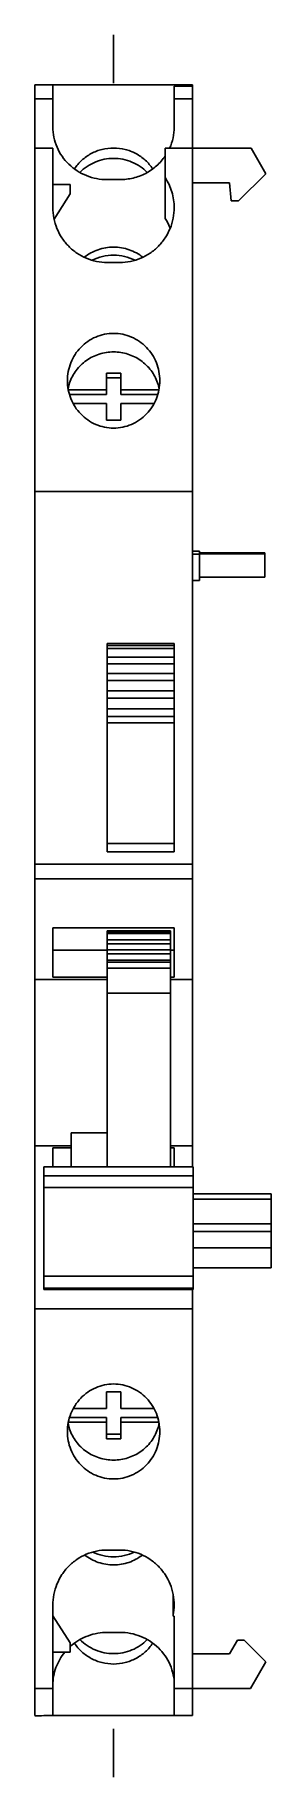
# Model space of a CAD drawing. Header units: millimetres. Extents: x 34.4 to 47.4, y 8.1 to 104.
import ezdxf

# ---------------------------------------------------------------- set-up
doc = ezdxf.new("R2010")
doc.units = ezdxf.units.MM
doc.header["$LTSCALE"] = 7.351248
doc.layers.get('0').update_dxf_attribs({"linetype": 'CONTINUOUS'})
doc.layers.add('INTFCLR_74', color=7, linetype='CONTINUOUS')

msp = doc.modelspace()

# ---------------------------------------------------------------- linework, layer by layer
at = {"color": 7, "linetype": 'Continuous'}
for p, q in [((34.38, 11.462), (34.38, 101.262)), ((34.38, 101.262), (43.08, 101.262)), ((35.38, 98.936), (35.38, 101.262)), ((42.08, 98.936), (42.08, 101.189)), ((42.08, 101.189), (43.08, 101.189)), ((43.08, 41.676), (43.08, 101.262)), ((35.38, 100.49), (34.38, 100.49)), ((43.08, 100.49), (42.08, 100.49)), ((34.38, 97.762), (35.38, 97.762)), ((35.38, 94.495), (35.38, 97.762)), ((41.58, 93.901), (41.58, 97.762)), ((41.58, 97.762), (46.32, 97.762)), ((46.32, 97.762), (47.128, 96.363)), ((38.38, 96.038), (39.08, 96.038)), ((47.128, 96.363), (45.628, 94.862)), ((35.38, 95.762), (36.33, 95.762)), ((36.33, 95.262), (35.447, 93.868)), ((36.33, 95.762), (36.33, 95.262)), ((45.13, 95.862), (43.08, 95.862)), ((45.218, 94.862), (45.13, 95.862)), ((45.628, 94.862), (45.218, 94.862)), ((38.38, 91.474), (39.074, 91.474)), ((38.33, 84.206), (38.33, 85.382)), ((38.33, 85.382), (39.13, 85.382)), ((39.13, 84.206), (39.13, 85.382)), ((36.231, 84.465), (38.33, 84.465)), ((39.13, 85.123), (38.33, 85.123)), ((39.13, 84.465), (41.23, 84.465)), ((38.33, 84.206), (36.294, 84.206)), ((38.33, 83.711), (36.498, 83.711)), ((38.33, 82.794), (38.33, 83.711)), ((41.165, 84.206), (39.13, 84.206)), ((39.13, 83.711), (39.13, 82.794)), ((40.962, 83.711), (39.13, 83.711)), ((39.13, 82.794), (38.33, 82.794)), ((34.38, 78.862), (43.08, 78.862)), ((43.08, 75.578), (43.48, 75.578)), ((43.48, 75.573), (43.08, 75.573)), ((43.48, 75.422), (43.08, 75.422)), ((43.48, 73.957), (43.48, 75.578)), ((43.48, 75.492), (47.08, 75.492)), ((47.08, 75.487), (43.48, 75.487)), ((43.48, 75.433), (47.08, 75.433)), ((47.08, 74.14), (47.08, 75.492)), ((43.08, 73.957), (43.48, 73.957)), ((43.48, 74.14), (47.08, 74.14)), ((38.38, 59.032), (38.38, 70.492)), ((38.38, 70.492), (42.08, 70.492)), ((42.08, 70.382), (38.38, 70.382)), ((42.08, 70.222), (38.38, 70.222)), ((42.08, 59.032), (42.08, 70.492)), ((42.08, 69.741), (38.38, 69.741)), ((42.08, 69.384), (38.38, 69.384)), ((42.08, 68.852), (38.38, 68.852)), ((42.08, 68.456), (38.38, 68.456)), ((42.08, 67.886), (38.38, 67.886)), ((42.08, 67.486), (38.38, 67.486)), ((42.08, 66.901), (38.38, 66.901)), ((42.08, 66.472), (38.38, 66.472)), ((38.38, 66.132), (42.08, 66.132)), ((42.08, 59.485), (38.38, 59.485)), ((38.38, 59.032), (42.08, 59.032)), ((43.08, 58.352), (34.38, 58.352)), ((34.38, 57.546), (43.08, 57.546)), ((35.38, 52.13), (35.38, 54.842)), ((42.08, 54.842), (35.38, 54.842)), ((42.08, 54.842), (42.08, 52.13)), ((38.38, 41.676), (38.38, 54.67)), ((38.38, 54.67), (41.88, 54.67)), ((41.88, 54.629), (38.38, 54.629)), ((38.38, 54.522), (41.88, 54.522)), ((41.88, 54.185), (38.38, 54.185)), ((38.38, 53.962), (41.88, 53.962)), ((41.88, 41.676), (41.88, 54.67)), ((35.38, 53.602), (38.38, 53.602)), ((41.88, 53.625), (38.38, 53.625)), ((38.38, 53.402), (41.88, 53.402)), ((41.88, 53.063), (38.38, 53.063)), ((38.38, 52.941), (41.88, 52.941)), ((41.88, 53.602), (42.08, 53.602)), ((38.38, 51.997), (34.38, 51.997)), ((38.38, 52.13), (35.38, 52.13)), ((41.88, 52.628), (38.38, 52.628)), ((42.08, 52.13), (41.88, 52.13)), ((43.08, 51.997), (41.88, 51.997)), ((38.38, 51.234), (41.88, 51.234)), ((38.38, 43.553), (36.38, 43.553)), ((36.38, 43.553), (36.38, 41.676)), ((36.38, 42.834), (34.38, 42.834)), ((36.38, 42.718), (35.38, 42.718)), ((35.38, 41.676), (35.38, 42.718)), ((43.08, 42.834), (41.88, 42.834)), ((42.08, 42.718), (41.88, 42.718)), ((42.08, 42.718), (42.08, 41.676)), ((34.88, 41.676), (43.13, 41.676)), ((34.88, 41.676), (34.88, 34.925)), ((43.13, 34.925), (43.13, 41.676)), ((43.13, 41.191), (34.88, 41.191)), ((34.88, 40.551), (43.13, 40.551)), ((47.43, 40.198), (43.13, 40.198)), ((43.13, 39.906), (47.43, 39.906)), ((47.43, 36.116), (47.43, 40.198)), ((47.43, 38.549), (43.13, 38.549)), ((47.43, 38.12), (43.13, 38.12)), ((43.13, 37.214), (47.43, 37.214)), ((43.13, 35.662), (34.88, 35.662)), ((47.43, 36.116), (43.13, 36.116)), ((43.13, 35.007), (34.88, 35.007)), ((34.88, 34.925), (43.13, 34.925)), ((43.08, 11.462), (43.08, 34.925)), ((43.08, 33.862), (34.38, 33.862)), ((39.13, 29.291), (38.33, 29.291)), ((38.33, 29.291), (38.33, 28.373)), ((39.13, 28.373), (39.13, 29.291)), ((36.297, 27.879), (38.33, 27.879)), ((38.33, 28.373), (36.503, 28.373)), ((38.33, 27.879), (38.33, 26.702)), ((40.957, 28.373), (39.13, 28.373)), ((39.13, 27.879), (41.162, 27.879)), ((39.13, 26.702), (39.13, 27.879)), ((36.234, 27.62), (38.33, 27.62)), ((38.33, 26.961), (39.13, 26.961)), ((39.13, 27.62), (41.227, 27.62)), ((38.33, 26.702), (39.13, 26.702)), ((39.074, 20.58), (38.38, 20.58)), ((35.38, 11.462), (35.38, 17.551)), ((42.011, 16.939), (42.011, 18.152)), ((35.38, 16.962), (36.33, 15.462)), ((42.08, 16.939), (42.011, 16.939)), ((42.08, 16.939), (42.08, 11.462)), ((36.33, 14.962), (36.33, 15.462)), ((39.08, 16.045), (38.38, 16.045)), ((45.13, 14.862), (45.563, 15.612)), ((45.563, 15.612), (45.933, 15.612)), ((45.933, 15.612), (47.129, 14.416)), ((35.38, 14.962), (36.33, 14.962)), ((43.08, 14.862), (45.13, 14.862)), ((47.129, 14.416), (46.29, 12.962)), ((35.38, 12.962), (34.38, 12.962)), ((46.29, 12.962), (42.08, 12.962)), ((35.38, 11.462), (43.08, 11.462))]:
    msp.add_line(p, q, dxfattribs=at)
for centre, radius, start, end in [((40.79, 92.772), 1.223, 29.32434, 31.04968), ((38.584, 84.083), 2.404, 161.5352, 169.51919), ((38.877, 84.083), 2.404, 10.32647, 18.4656), ((38.583, 28.002), 2.403, 190.62568, 198.46723), ((38.877, 28.002), 2.404, 341.53517, 349.54678), ((39.04, 17.551), 3.033, 349.66183, 0.00319), ((38.992, 17.561), 3.082, 348.36305, 349.63641), ((38.32, 13.061), 2.967, 129.54897, 132.15365)]:
    msp.add_arc(centre, radius, start, end, dxfattribs=at)
msp.add_ellipse((39.074, 92.194), major_axis=(0, 3.106), ratio=0.965926, start_param=-1.171263, end_param=-0.98907, dxfattribs=at)
for points, knots in [([(35.38, 98.936), (35.38, 98.747), (35.419, 98.366), (35.591, 97.819), (35.871, 97.314), (36.247, 96.873), (36.704, 96.51), (37.226, 96.241), (37.792, 96.076), (38.184, 96.038), (38.38, 96.038)], [0, 0, 0, 0, 0.12283, 0.246082, 0.369858, 0.494448, 0.619883, 0.746065, 0.872922, 1, 1, 1, 1]), ([(41.823, 97.761), (41.907, 97.945), (42.036, 98.331), (42.08, 98.735), (42.08, 98.936)], [0, 0, 0, 0, 0.500894, 1, 1, 1, 1]), ([(38.73, 97.779), (38.516, 97.779), (38.088, 97.727), (37.486, 97.496), (36.962, 97.128), (36.686, 96.803), (36.572, 96.628)], [0, 0, 0, 0, 0.252199, 0.50339, 0.752759, 1, 1, 1, 1]), ([(36.872, 96.432), (36.991, 96.554), (37.256, 96.776), (37.712, 97.022), (38.21, 97.174), (38.557, 97.208), (38.73, 97.208)], [0, 0, 0, 0, 0.247994, 0.497579, 0.748485, 1, 1, 1, 1]), ([(40.889, 96.628), (40.774, 96.803), (40.498, 97.128), (39.974, 97.496), (39.373, 97.727), (38.944, 97.779), (38.73, 97.779)], [0, 0, 0, 0, 0.247241, 0.49661, 0.747801, 1, 1, 1, 1]), ([(38.73, 97.208), (38.903, 97.208), (39.25, 97.174), (39.748, 97.022), (40.204, 96.776), (40.469, 96.554), (40.588, 96.432)], [0, 0, 0, 0, 0.251515, 0.502421, 0.752006, 1, 1, 1, 1]), ([(39.08, 96.038), (39.326, 96.038), (39.819, 96.097), (40.513, 96.357), (41.121, 96.772), (41.446, 97.139), (41.582, 97.338)], [0, 0, 0, 0, 0.252113, 0.503275, 0.752671, 1, 1, 1, 1]), ([(42.074, 94.494), (42.074, 94.785), (41.989, 95.369), (41.74, 95.904), (41.58, 96.147)], [0, 0, 0, 0, 0.499874, 1, 1, 1, 1]), ([(35.38, 94.495), (35.38, 94.299), (35.419, 93.906), (35.589, 93.339), (35.866, 92.814), (36.239, 92.353), (36.696, 91.973), (37.219, 91.689), (37.787, 91.514), (38.183, 91.474), (38.38, 91.474)], [0, 0, 0, 0, 0.12454, 0.249225, 0.374031, 0.498989, 0.624089, 0.749313, 0.874652, 1, 1, 1, 1]), ([(39.074, 91.474), (39.271, 91.474), (39.666, 91.514), (40.235, 91.689), (40.758, 91.973), (41.214, 92.353), (41.588, 92.814), (41.864, 93.338), (42.035, 93.905), (42.074, 94.298), (42.074, 94.494)], [0, 0, 0, 0, 0.125339, 0.250659, 0.375878, 0.500972, 0.625937, 0.750746, 0.875449, 1, 1, 1, 1]), ([(38.73, 92.32), (38.584, 92.32), (38.292, 92.295), (37.868, 92.187), (37.468, 92.011), (37.226, 91.85), (37.112, 91.761)], [0, 0, 0, 0, 0.251013, 0.501833, 0.751526, 1, 1, 1, 1]), ([(40.346, 91.762), (40.233, 91.851), (39.991, 92.012), (39.592, 92.188), (39.167, 92.295), (38.876, 92.32), (38.73, 92.32)], [0, 0, 0, 0, 0.248477, 0.498171, 0.74899, 1, 1, 1, 1]), ([(37.545, 91.597), (37.727, 91.689), (38.115, 91.832), (38.525, 91.88), (38.73, 91.88)], [0, 0, 0, 0, 0.499048, 1, 1, 1, 1]), ([(38.73, 91.88), (38.935, 91.88), (39.345, 91.833), (39.732, 91.69), (39.914, 91.598)], [0, 0, 0, 0, 0.500948, 1, 1, 1, 1]), ([(38.73, 87.572), (38.562, 87.572), (38.224, 87.537), (37.738, 87.386), (37.293, 87.141), (36.905, 86.812), (36.588, 86.415), (36.355, 85.963), (36.213, 85.476), (36.18, 85.139), (36.18, 84.97)], [0, 0, 0, 0, 0.125049, 0.250187, 0.375185, 0.500183, 0.62516, 0.750067, 0.875091, 1, 1, 1, 1]), ([(41.28, 84.97), (41.28, 85.306), (41.182, 85.815), (40.872, 86.415), (40.555, 86.812), (40.168, 87.141), (39.722, 87.386), (39.236, 87.537), (38.899, 87.572), (38.73, 87.572)], [0, 0, 0, 0, 0.249133, 0.374157, 0.499271, 0.624425, 0.749555, 0.874826, 1, 1, 1, 1]), ([(36.303, 84.844), (36.344, 84.967), (36.447, 85.208), (36.657, 85.539), (36.918, 85.835), (37.326, 86.172), (37.93, 86.47), (38.464, 86.551), (38.73, 86.551)], [0, 0, 0, 0, 0.123205, 0.246879, 0.371214, 0.496235, 0.747321, 1, 1, 1, 1]), ([(38.73, 86.551), (38.996, 86.551), (39.53, 86.47), (40.134, 86.172), (40.542, 85.835), (40.803, 85.539), (41.013, 85.208), (41.116, 84.967), (41.157, 84.844)], [0, 0, 0, 0, 0.252679, 0.503765, 0.628786, 0.753121, 0.876795, 1, 1, 1, 1]), ([(36.18, 84.97), (36.18, 84.634), (36.279, 84.124), (36.588, 83.522), (36.905, 83.123), (37.291, 82.792), (37.737, 82.544), (38.223, 82.391), (38.561, 82.356), (38.73, 82.356)], [0, 0, 0, 0, 0.249122, 0.37418, 0.499329, 0.624506, 0.749633, 0.874873, 1, 1, 1, 1]), ([(38.73, 82.356), (38.899, 82.356), (39.237, 82.391), (39.723, 82.544), (40.169, 82.792), (40.556, 83.123), (40.872, 83.522), (41.105, 83.975), (41.248, 84.464), (41.28, 84.802), (41.28, 84.97)], [0, 0, 0, 0, 0.125002, 0.250109, 0.375104, 0.500125, 0.625139, 0.75008, 0.875117, 1, 1, 1, 1]), ([(38.73, 29.724), (38.561, 29.724), (38.222, 29.688), (37.736, 29.534), (37.29, 29.285), (36.903, 28.953), (36.587, 28.552), (36.278, 27.95), (36.18, 27.438), (36.18, 27.102)], [0, 0, 0, 0, 0.125108, 0.25033, 0.37544, 0.500605, 0.62575, 0.750815, 1, 1, 1, 1]), ([(41.28, 27.102), (41.28, 27.27), (41.248, 27.609), (41.105, 28.098), (40.873, 28.552), (40.557, 28.953), (40.17, 29.285), (39.725, 29.534), (39.238, 29.688), (38.899, 29.724), (38.73, 29.724)], [0, 0, 0, 0, 0.12491, 0.249964, 0.374917, 0.499931, 0.624943, 0.749925, 0.875017, 1, 1, 1, 1]), ([(36.18, 27.102), (36.18, 26.933), (36.212, 26.595), (36.355, 26.107), (36.588, 25.654), (36.904, 25.256), (37.292, 24.926), (37.737, 24.68), (38.223, 24.528), (38.562, 24.493), (38.73, 24.493)], [0, 0, 0, 0, 0.124932, 0.249977, 0.374903, 0.499888, 0.624882, 0.749865, 0.87498, 1, 1, 1, 1]), ([(38.73, 25.534), (38.464, 25.534), (37.93, 25.615), (37.326, 25.912), (36.918, 26.249), (36.657, 26.545), (36.447, 26.877), (36.344, 27.117), (36.303, 27.24)], [0, 0, 0, 0, 0.252679, 0.503765, 0.628786, 0.753121, 0.876795, 1, 1, 1, 1]), ([(41.157, 27.241), (41.116, 27.117), (41.013, 26.877), (40.803, 26.545), (40.542, 26.249), (40.134, 25.912), (39.53, 25.615), (38.996, 25.534), (38.73, 25.534)], [0, 0, 0, 0, 0.123205, 0.246879, 0.371214, 0.496235, 0.747321, 1, 1, 1, 1]), ([(38.73, 24.493), (38.899, 24.493), (39.237, 24.528), (39.723, 24.68), (40.169, 24.926), (40.556, 25.256), (40.873, 25.654), (41.182, 26.255), (41.28, 26.766), (41.28, 27.102)], [0, 0, 0, 0, 0.125145, 0.250393, 0.375506, 0.500654, 0.625772, 0.750811, 1, 1, 1, 1]), ([(38.38, 20.58), (38.183, 20.58), (37.787, 20.54), (37.218, 20.364), (36.695, 20.079), (36.238, 19.698), (35.865, 19.235), (35.589, 18.71), (35.419, 18.141), (35.38, 17.748), (35.38, 17.551)], [0, 0, 0, 0, 0.125272, 0.250539, 0.375717, 0.500798, 0.625767, 0.750613, 0.875374, 1, 1, 1, 1]), ([(37.136, 20.304), (37.361, 20.13), (37.872, 19.857), (38.445, 19.763), (38.73, 19.763)], [0, 0, 0, 0, 0.498195, 1, 1, 1, 1]), ([(38.73, 20.205), (38.533, 20.205), (38.137, 20.249), (37.761, 20.382), (37.584, 20.468)], [0, 0, 0, 0, 0.500887, 1, 1, 1, 1]), ([(39.874, 20.467), (39.698, 20.381), (39.323, 20.249), (38.927, 20.205), (38.73, 20.205)], [0, 0, 0, 0, 0.499114, 1, 1, 1, 1]), ([(38.73, 19.763), (39.015, 19.763), (39.586, 19.856), (40.098, 20.129), (40.321, 20.302)], [0, 0, 0, 0, 0.501799, 1, 1, 1, 1]), ([(42.074, 17.551), (42.074, 17.747), (42.035, 18.141), (41.865, 18.71), (41.589, 19.235), (41.216, 19.698), (40.759, 20.079), (40.236, 20.364), (39.667, 20.54), (39.271, 20.58), (39.074, 20.58)], [0, 0, 0, 0, 0.124588, 0.249373, 0.374204, 0.499185, 0.624278, 0.749439, 0.874757, 1, 1, 1, 1]), ([(38.38, 16.045), (38.204, 16.045), (37.85, 16.014), (37.336, 15.88), (36.855, 15.66), (36.565, 15.46), (36.43, 15.349)], [0, 0, 0, 0, 0.251084, 0.501926, 0.751596, 1, 1, 1, 1]), ([(36.572, 15.456), (36.687, 15.28), (36.963, 14.956), (37.487, 14.588), (38.088, 14.358), (38.516, 14.305), (38.73, 14.305)], [0, 0, 0, 0, 0.247243, 0.496613, 0.747803, 1, 1, 1, 1]), ([(38.73, 14.876), (38.557, 14.876), (38.211, 14.91), (37.713, 15.062), (37.257, 15.308), (36.992, 15.529), (36.873, 15.652)], [0, 0, 0, 0, 0.251513, 0.502419, 0.752004, 1, 1, 1, 1]), ([(40.587, 15.652), (40.468, 15.529), (40.204, 15.308), (39.748, 15.062), (39.25, 14.91), (38.903, 14.876), (38.73, 14.876)], [0, 0, 0, 0, 0.247996, 0.497581, 0.748487, 1, 1, 1, 1]), ([(38.73, 14.305), (38.944, 14.305), (39.372, 14.358), (39.974, 14.588), (40.497, 14.956), (40.774, 15.28), (40.888, 15.456)], [0, 0, 0, 0, 0.252197, 0.503387, 0.752757, 1, 1, 1, 1]), ([(42.08, 13.147), (42.08, 13.336), (42.041, 13.717), (41.869, 14.264), (41.59, 14.769), (41.214, 15.21), (40.756, 15.573), (40.234, 15.842), (39.669, 16.007), (39.276, 16.045), (39.08, 16.045)], [0, 0, 0, 0, 0.12283, 0.246082, 0.369858, 0.494448, 0.619883, 0.746065, 0.872922, 1, 1, 1, 1]), ([(36.043, 14.964), (35.937, 14.837), (35.747, 14.565), (35.537, 14.116), (35.409, 13.638), (35.38, 13.31), (35.38, 13.147)], [0, 0, 0, 0, 0.251532, 0.501774, 0.751286, 1, 1, 1, 1])]:
    msp.add_open_spline(points, degree=3, knots=knots, dxfattribs=at)
msp.add_open_spline([(35.38, 11.462), (35.047, 11.462), (34.713, 11.46), (34.38, 11.46)], degree=3, dxfattribs=at)
at = {"layer": 'INTFCLR_74', "color": 208, "linetype": 'Continuous', "true_color": 0x37005f}
for p, q in [((38.73, 101.344), (38.73, 104.01)), ((38.73, 8.075), (38.73, 10.741))]:
    msp.add_line(p, q, dxfattribs=at)

doc.saveas('drawing.dxf')
